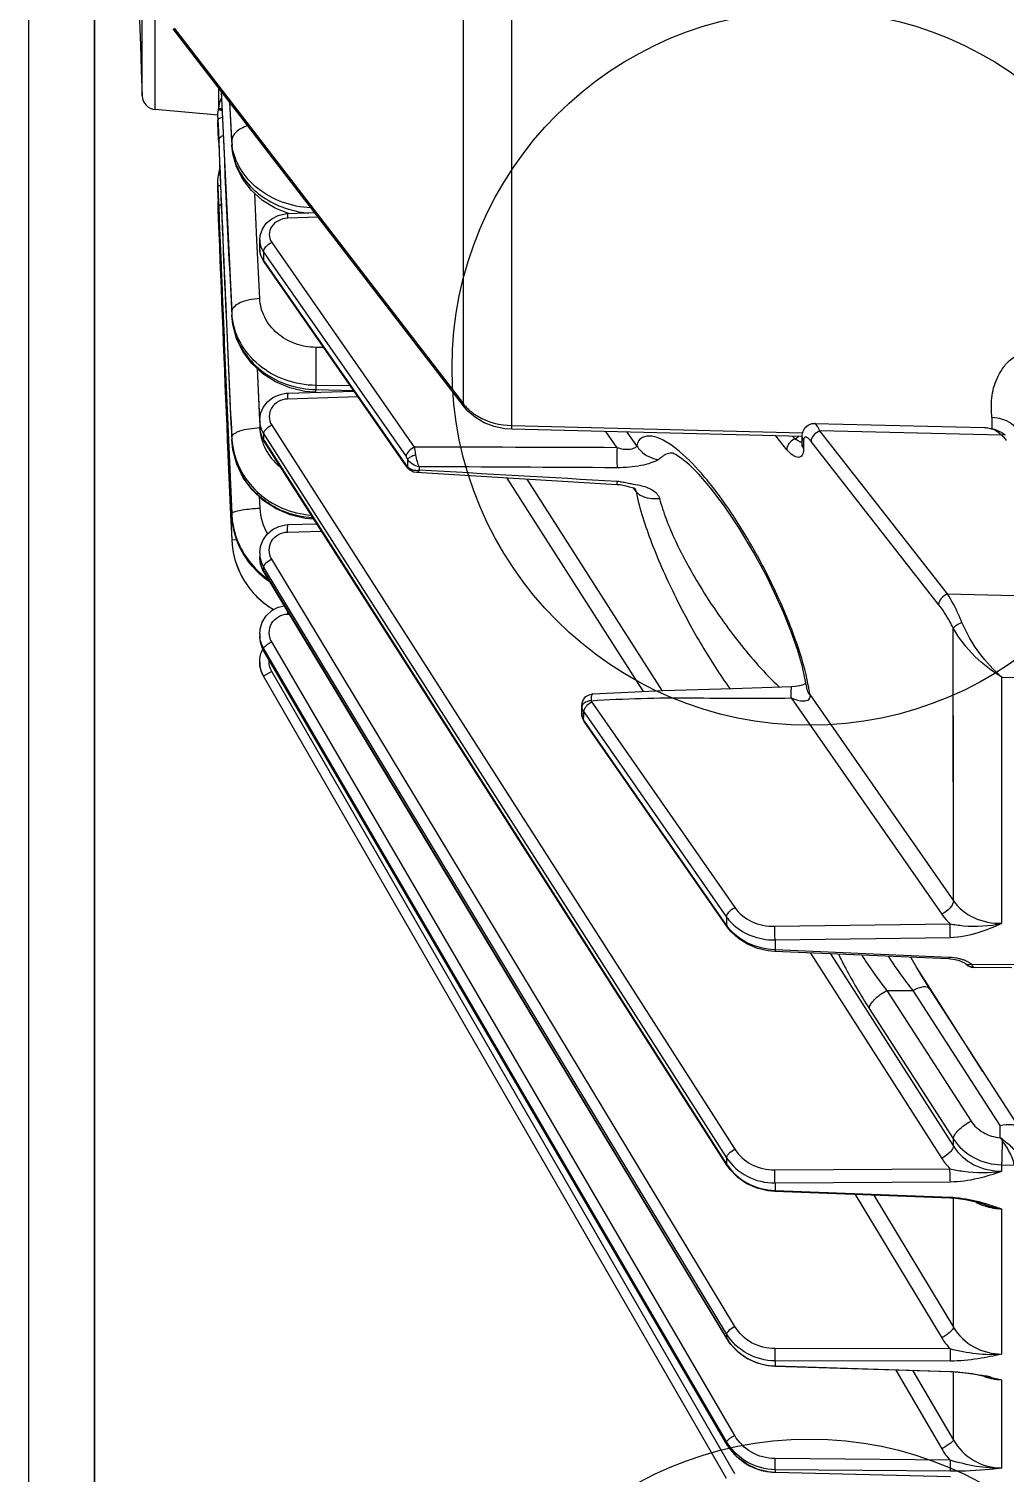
# Model space of a CAD drawing. Header units: millimetres. Extents: x -95754 to 177808, y 34455 to 150605.
# Drawn here: x 172873.7 to 172907.8, y 139490.9 to 139541.4 of the extents above; entities that cross this region are included whole.
import ezdxf

# ---------------------------------------------------------------- set-up
doc = ezdxf.new("R2010")
doc.units = ezdxf.units.MM
doc.header["$LTSCALE"] = 300
doc.layers.add('A-ETC-기계', color=253, linetype='Continuous')

# ---------------------------------------------------------------- blocks, each defined once
blk = doc.blocks.new('A$Cefb55bcc')
at = {"color": 8, "linetype": 'ByBlock', "ltscale": 3}
for p, q in [((617.618, -125.345), (617.618, -975.35)), ((619.918, -125.345), (619.918, -975.35)), ((617.618, -175.702), (617.618, -924.993)), ((585.885, -436.737), (585.885, -439.826)), ((587.688, -436.625), (593.818, -436.683)), ((593.818, -436.591), (587.689, -436.44)), ((587.692, -436.436), (593.82, -436.588)), ((593.82, -436.588), (593.818, -436.591)), ((593.818, -436.683), (593.818, -436.591)), ((595.23, -436.538), (611.424, -464.588)), ((595.514, -436.373), (611.709, -464.423)), ((595.514, -436.373), (611.709, -464.424)), ((587.7, -437.012), (593.83, -437.069)), ((587.582, -437.714), (587.581, -440.044)), ((588.998, -440.14), (587.582, -437.714)), ((589.594, -440.159), (587.989, -437.409)), ((595.513, -437.584), (611.708, -465.326)), ((595.513, -437.584), (595.514, -437.587)), ((595.514, -437.663), (595.514, -437.587)), ((611.709, -465.329), (595.514, -437.587)), ((595.514, -437.663), (611.674, -465.346)), ((595.23, -437.878), (611.424, -465.62)), ((586.246, -439.91), (585.885, -439.826)), ((586.285, -439.897), (586.284, -439.897)), ((587.692, -440.099), (587.688, -440.113)), ((593.818, -440.308), (587.688, -440.113)), ((587.692, -440.099), (593.823, -440.293)), ((585.885, -440.724), (585.886, -445.796)), ((587.688, -440.48), (593.818, -440.488)), ((593.823, -440.293), (593.818, -440.308)), ((593.818, -440.488), (593.818, -440.308)), ((587.7, -440.906), (593.83, -440.914)), ((595.511, -441.264), (611.706, -468.089)), ((595.511, -441.264), (595.514, -441.278)), ((595.514, -441.429), (595.514, -441.278)), ((611.702, -468.091), (595.514, -441.278)), ((587.582, -441.659), (587.583, -446.137)), ((590.371, -446.277), (587.582, -441.659)), ((591.015, -446.302), (587.988, -441.289)), ((595.23, -441.688), (611.424, -468.513)), ((595.514, -441.429), (611.635, -468.132)), ((586.476, -445.991), (586.462, -445.987)), ((586.475, -445.944), (586.475, -445.944)), ((593.818, -446.442), (587.689, -446.209)), ((587.696, -446.176), (593.825, -446.408)), ((593.818, -446.707), (587.689, -446.749)), ((593.818, -446.707), (593.818, -446.442)), ((585.886, -447.34), (585.463, -447.33)), ((585.886, -447.12), (585.886, -447.34)), ((593.83, -447.163), (587.701, -447.204)), ((595.506, -447.334), (595.514, -447.365)), ((595.506, -447.334), (611.701, -472.652)), ((592.582, -454.745), (587.989, -447.565)), ((595.514, -447.588), (595.514, -447.365)), ((611.693, -472.657), (595.514, -447.365)), ((611.592, -472.722), (595.514, -447.588)), ((585.947, -448.289), (585.947, -448.714)), ((588.594, -449.573), (587.582, -447.991)), ((587.582, -447.991), (587.582, -448.24)), ((590.525, -452.802), (587.582, -448.24)), ((611.424, -473.204), (595.23, -447.886)), ((588.417, -453.498), (585.281, -448.635)), ((585.947, -448.714), (588.993, -453.437)), ((589.907, -453.433), (586.964, -448.871)), ((591.884, -454.715), (588.594, -449.573)), ((586.553, -450.608), (588.4, -453.509)), ((588.4, -453.509), (588.874, -454.254)), ((589.907, -453.433), (588.993, -453.437)), ((586.949, -454.35), (585.463, -454.342)), ((585.537, -454.226), (586.869, -454.233)), ((586.893, -454.252), (586.869, -454.233)), ((587.074, -454.294), (587.144, -454.352)), ((587.144, -454.352), (587.145, -454.354)), ((587.167, -454.373), (587.167, -454.373)), ((587.167, -454.373), (587.186, -454.387)), ((587.186, -454.387), (587.259, -454.428)), ((587.744, -454.594), (593.818, -454.858)), ((587.753, -454.536), (593.827, -454.799)), ((593.818, -455.202), (593.818, -454.858)), ((593.818, -455.202), (587.688, -455.293)), ((585.885, -455.783), (585.89, -464.393)), ((593.83, -455.678), (587.7, -455.769)), ((595.514, -455.714), (595.498, -455.659)), ((595.498, -455.659), (600.499, -462.839)), ((595.514, -456.003), (595.514, -455.714)), ((595.514, -455.714), (600.484, -462.85)), ((593.255, -463.663), (587.988, -456.1)), ((600.23, -463.515), (595.23, -456.335)), ((600.348, -462.944), (595.514, -456.003)), ((587.581, -456.572), (587.587, -464.881)), ((592.604, -463.783), (587.581, -456.572)), ((600.515, -463.184), (600.348, -462.944)), ((600.484, -462.85), (600.515, -462.894)), ((600.499, -462.839), (600.515, -462.894)), ((600.499, -462.839), (600.558, -462.955)), ((600.558, -462.955), (600.578, -463.046)), ((600.578, -463.046), (600.579, -463.064)), ((600.578, -463.368), (600.579, -463.348)), ((600.581, -463.125), (600.579, -463.169)), ((600.579, -463.348), (600.581, -463.369)), ((600.581, -463.125), (600.581, -463.125)), ((600.581, -463.369), (600.581, -463.371)), ((602.5, -471.308), (597.774, -463.921)), ((603.206, -471.351), (598.432, -463.888)), ((585.89, -464.393), (585.463, -464.382)), ((592.714, -464.024), (592.714, -464.026)), ((592.821, -464.138), (592.739, -464.174)), ((611.424, -464.588), (611.709, -464.424)), ((611.709, -464.423), (611.709, -464.424)), ((587.587, -464.881), (587.587, -466.108)), ((611.674, -465.346), (611.709, -465.406)), ((611.708, -465.326), (611.709, -465.329)), ((611.709, -465.406), (611.709, -465.329)), ((611.843, -465.901), (611.843, -465.823)), ((588.099, -466.931), (592.562, -472.633)), ((610.867, -466.593), (610.803, -466.594)), ((587.79, -467.299), (585.456, -467.242)), ((587.79, -467.299), (592.253, -473.001)), ((611.492, -467.735), (611.712, -467.882)), ((611.635, -468.132), (611.709, -468.254)), ((611.709, -468.102), (611.702, -468.091)), ((611.706, -468.089), (611.709, -468.102)), ((611.709, -468.254), (611.709, -468.102)), ((611.843, -468.733), (611.843, -468.579)), ((610.867, -469.463), (609.679, -469.491)), ((612.822, -469.195), (612.65, -469.203)), ((612.976, -472.689), (612.822, -469.195)), ((612.861, -470.062), (612.822, -469.195)), ((610.858, -469.72), (609.841, -469.745)), ((611.859, -470.7), (611.841, -470.296)), ((612.822, -470.065), (612.822, -470.064)), ((612.822, -470.104), (612.822, -470.065)), ((612.822, -470.065), (612.939, -472.691)), ((612.822, -470.065), (612.939, -472.691)), ((612.937, -472.691), (612.822, -470.104)), ((612.938, -472.691), (612.822, -470.104)), ((612.976, -472.689), (612.861, -470.062)), ((598.765, -470.99), (598.682, -470.871)), ((606.356, -471.538), (606.357, -471.538)), ((606.597, -471.631), (606.597, -471.631)), ((606.691, -471.769), (606.677, -471.755)), ((606.707, -471.754), (606.723, -471.809)), ((606.707, -471.754), (611.693, -478.914)), ((606.723, -471.809), (611.678, -478.924)), ((592.822, -472.664), (592.821, -472.38)), ((592.868, -472.51), (592.868, -472.793)), ((593.412, -472.34), (593.789, -472.83)), ((598.656, -472.473), (598.993, -472.958)), ((599.347, -472.411), (599.741, -472.977)), ((611.424, -479.59), (606.438, -472.43)), ((611.542, -479.019), (606.723, -472.098)), ((585.9, -472.845), (592.253, -473.001)), ((586.242, -473.461), (586.242, -473.077)), ((592.865, -472.936), (592.847, -472.935)), ((603.024, -473.187), (592.865, -472.936)), ((592.868, -472.807), (603.028, -473.058)), ((593.126, -472.72), (593.199, -472.815)), ((603.028, -473.058), (603.024, -473.187)), ((611.709, -472.906), (611.592, -472.722)), ((611.709, -472.682), (611.693, -472.657)), ((611.701, -472.652), (611.709, -472.682)), ((611.709, -472.906), (611.709, -472.682)), ((612.822, -472.7), (612.822, -472.696)), ((612.822, -472.778), (612.822, -472.7)), ((592.442, -473.259), (586.492, -473.113)), ((603.024, -473.187), (603.024, -574.85)), ((611.843, -473.359), (611.843, -473.131)), ((611.936, -475.181), (611.843, -473.166)), ((611.937, -475.181), (611.852, -473.358)), ((604.684, -473.824), (614.868, -487.053)), ((604.721, -473.944), (604.721, -574.593)), ((614.833, -487.079), (604.721, -473.944)), ((608.4, -474.185), (610.867, -474.109)), ((610.86, -474.318), (608.542, -474.389)), ((609.878, -474.441), (608.557, -474.411)), ((608.673, -474.577), (609.878, -474.587)), ((609.878, -474.587), (609.878, -474.441)), ((609.606, -475.916), (609.878, -475.918)), ((612.822, -477.032), (612.822, -477.041)), ((612.822, -477.156), (612.822, -477.041)), ((611.841, -477.627), (611.94, -479.671)), ((611.709, -479.258), (611.542, -479.019)), ((611.678, -478.924), (611.709, -478.969)), ((611.709, -478.969), (611.693, -478.914)), ((611.709, -479.258), (611.709, -478.969)), ((611.843, -479.38), (611.843, -479.675)), ((611.941, -479.671), (612.019, -481.297)), ((609.8, -480.47), (610.867, -480.431)), ((609.8, -480.47), (610.856, -480.431)), ((610.862, -480.594), (609.922, -480.628)), ((610.856, -480.431), (610.867, -480.431)), ((613.291, -480.395), (613.261, -480.396)), ((613.305, -480.75), (613.291, -480.395)), ((613.286, -481.046), (613.278, -480.848)), ((613.292, -481.212), (613.286, -481.046)), ((613.287, -481.046), (613.291, -481.145)), ((613.291, -481.145), (613.306, -481.529)), ((613.306, -480.788), (613.305, -480.75)), ((613.306, -480.786), (613.306, -480.788)), ((613.308, -480.866), (613.306, -480.786)), ((613.306, -481.576), (613.217, -481.581)), ((613.306, -481.576), (613.292, -481.212)), ((613.306, -481.529), (613.306, -481.576)), ((613.308, -481.603), (613.308, -481.653)), ((612.821, -482.976), (612.822, -482.993)), ((612.902, -484.499), (612.821, -482.976)), ((612.903, -484.499), (612.821, -482.976)), ((612.822, -483.142), (612.822, -482.993)), ((612.822, -483.142), (612.893, -484.487)), ((612.822, -483.142), (612.894, -484.487)), ((613.3, -483.697), (613.278, -483.165)), ((613.281, -483.165), (613.281, -483.162)), ((613.281, -483.162), (613.306, -483.772)), ((613.281, -483.165), (613.306, -483.777)), ((613.209, -483.946), (613.156, -483.962)), ((613.305, -483.849), (613.3, -483.697)), ((613.301, -484.037), (615.498, -484.23)), ((613.306, -483.877), (613.305, -483.849)), ((613.306, -483.769), (613.308, -483.849)), ((613.306, -483.777), (613.306, -483.772)), ((613.306, -483.777), (613.306, -483.877)), ((613.308, -483.952), (613.306, -483.877)), ((613.308, -483.952), (613.308, -483.849)), ((613.162, -484.217), (613.285, -484.228)), ((613.285, -484.251), (613.163, -484.24)), ((613.285, -484.996), (613.285, -484.251)), ((615.498, -484.23), (615.498, -493.31)), ((615.954, -484.709), (615.954, -499.109))]:
    blk.add_line(p, q, dxfattribs=at)
at = {"color": 8, "linetype": 'ByBlock', "ltscale": 3, "elevation": 0}
blk.add_lwpolyline([(567.618, -945.35), (617.618, -945.35), (617.618, -155.345), (567.618, -155.345)], close=True, dxfattribs=at)
at = {"color": 8, "linetype": 'ByBlock', "ltscale": 3}
for points in [[(593.82, -436.588), (594.062, -436.608), (594.446, -436.703), (594.805, -436.871), (595.123, -437.105), (595.389, -437.396), (595.513, -437.584)], [(587.582, -437.714), (587.581, -439.048), (587.581, -440.093)], [(586.284, -439.897), (586.452, -439.934), (586.816, -440.005), (587.171, -440.058), (587.517, -440.09), (587.692, -440.099)], [(593.823, -440.293), (594.064, -440.315), (594.448, -440.409), (594.805, -440.574), (595.122, -440.801), (595.387, -441.083), (595.511, -441.264)], [(587.582, -441.659), (587.583, -443.995), (587.583, -446.168)], [(586.475, -445.944), (586.801, -446.037), (587.161, -446.116), (587.512, -446.164), (587.696, -446.176)], [(593.825, -446.408), (594.067, -446.431), (594.449, -446.523), (594.804, -446.68), (595.119, -446.897), (595.383, -447.164), (595.506, -447.334)], [(589.067, -454.593), (588.74, -454.018), (588.417, -453.498)], [(586.869, -454.233), (586.955, -454.243), (587.074, -454.294)], [(587.142, -454.351), (587.142, -454.35), (587.144, -454.353), (587.156, -454.363), (587.167, -454.373)], [(587.259, -454.428), (587.369, -454.471), (587.515, -454.508), (587.694, -454.532), (587.753, -454.536)], [(593.827, -454.799), (594.055, -454.82), (594.434, -454.905), (594.788, -455.05), (595.103, -455.249), (595.368, -455.494), (595.498, -455.659)], [(587.581, -456.572), (587.584, -461.191), (587.587, -464.915)], [(600.581, -463.369), (600.571, -463.486), (600.521, -463.609), (600.436, -463.708), (600.321, -463.774), (600.193, -463.802)], [(600.578, -463.046), (600.582, -463.089), (600.581, -463.125)], [(600.579, -463.169), (600.579, -463.303), (600.581, -463.371)], [(600.193, -463.802), (597.749, -463.922), (595.311, -463.995), (593.245, -464.064)], [(592.714, -464.026), (592.762, -464.312), (592.875, -464.796), (593.039, -465.353), (593.253, -465.969), (593.516, -466.628), (593.752, -467.164)], [(593.245, -464.064), (593.113, -464.074), (592.955, -464.101), (592.821, -464.138)], [(611.708, -465.326), (611.741, -465.388), (611.819, -465.607), (611.843, -465.827)], [(611.843, -465.894), (611.83, -466.062), (611.754, -466.312), (611.615, -466.535), (611.424, -466.714), (611.195, -466.836), (610.98, -466.887)], [(593.752, -467.164), (594.101, -467.889), (594.569, -468.764), (595.071, -469.603), (595.584, -470.367), (596.072, -471.006), (596.489, -471.484), (596.816, -471.807), (597.075, -472.024), (597.273, -472.158), (597.39, -472.217), (597.4, -472.22)], [(611.712, -467.882), (612.1, -468.256), (612.413, -468.692), (612.643, -469.177), (612.782, -469.694), (612.822, -470.064)], [(611.706, -468.089), (611.732, -468.135), (611.811, -468.334), (611.843, -468.546), (611.843, -468.58)], [(611.843, -468.731), (611.816, -468.961), (611.728, -469.19), (611.585, -469.391), (611.397, -469.552), (611.177, -469.661), (610.938, -469.715), (610.858, -469.72)], [(609.949, -469.914), (610.248, -469.938), (610.775, -470.06), (611.27, -470.272), (611.719, -470.567), (612.105, -470.934), (612.417, -471.361), (612.645, -471.835), (612.782, -472.339), (612.822, -472.696)], [(598.701, -470.961), (598.704, -470.963), (598.738, -470.98), (598.809, -471.006), (598.908, -471.035), (599.026, -471.064), (599.138, -471.09), (599.239, -471.107), (599.352, -471.117)], [(599.352, -471.117), (601.44, -471.245), (603.906, -471.393), (606.357, -471.538)], [(606.356, -471.538), (606.46, -471.556), (606.586, -471.622), (606.597, -471.631)], [(606.597, -471.631), (606.653, -471.685), (606.707, -471.754)], [(592.866, -472.461), (592.873, -472.448), (592.872, -472.455), (592.868, -472.51)], [(586.491, -473.113), (586.439, -473.111), (586.148, -473.061), (585.888, -472.944), (585.774, -472.861)], [(592.868, -472.793), (592.867, -472.843), (592.835, -472.988), (592.764, -473.112), (592.659, -473.202), (592.529, -473.252), (592.442, -473.259)], [(603.028, -473.058), (603.268, -473.075), (603.643, -473.151), (603.991, -473.281), (604.302, -473.461), (604.565, -473.687), (604.684, -473.824)], [(611.701, -472.652), (611.726, -472.694), (611.807, -472.882), (611.842, -473.084), (611.843, -473.132)], [(611.843, -473.358), (611.81, -473.602), (611.717, -473.82), (611.572, -474.01), (611.383, -474.161), (611.164, -474.264), (610.927, -474.314), (610.86, -474.318)], [(609.912, -474.347), (610.266, -474.377), (610.794, -474.499)], [(610.794, -474.499), (611.291, -474.708), (611.739, -474.998), (612.123, -475.356), (612.431, -475.772), (612.654, -476.229), (612.786, -476.712), (612.822, -477.032)], [(611.693, -478.914), (611.724, -478.961), (611.812, -479.161), (611.843, -479.38)], [(611.843, -479.676), (611.829, -479.829), (611.751, -480.054), (611.613, -480.255), (611.424, -480.416), (611.197, -480.529), (610.948, -480.587), (610.862, -480.594)], [(610.841, -480.595), (611.301, -480.78), (611.75, -481.057), (612.133, -481.399), (612.439, -481.794), (612.658, -482.228), (612.787, -482.684), (612.821, -482.976)], [(613.308, -481.653), (613.303, -481.797), (613.24, -482.166)], [(613.308, -483.952), (613.303, -484.091), (613.237, -484.485), (613.18, -484.633)]]:
    blk.add_lwpolyline(points, dxfattribs=at)
for centre in [(592.618, -425.253, 0), (592.618, -475.206, 0)]:
    blk.add_circle(centre, 12.5, dxfattribs=at)
for centre, radius, start, end in [((593.769, -438.63), 2.039, 77.5812, 88.631), ((593.772, -438.617), 2.026, 74.34, 77.5775), ((593.77, -438.624), 2.033, 65.9045, 74.3333), ((585.863, -438.65), 2.462, 30.2908, 41.7228), ((593.773, -438.615), 2.024, 62.3337, 65.8988), ((593.771, -438.618), 2.027, 55.0313, 62.3307), ((593.78, -438.607), 2.013, 50.8497, 55.0272), ((593.782, -438.603), 2.009, 44.3421, 50.8469), ((593.791, -438.594), 1.996, 39.5791, 44.3371), ((593.794, -438.592), 1.992, 30.2934, 39.5811), ((585.319, -444.134), 4.345, 77.1582, 82.5128), ((585.811, -441.952), 2.127, 78.4948, 87.9986), ((585.812, -441.944), 2.12, 76.9785, 78.4908), ((589.054, -427.484), 12.74, 257.2678, 258.3163), ((585.812, -441.946), 2.122, 71.2644, 76.9783), ((585.961, -442.515), 2.369, 31.1564, 42.7654), ((593.836, -442.296), 1.963, 41.8487, 43.2864), ((593.852, -442.283), 1.943, 31.5404, 41.8655), ((593.89, -442.258), 1.897, 31.1185, 31.5023), ((585.789, -448.065), 2.271, 72.0873, 87.5331), ((585.801, -448.022), 2.226, 69.6512, 72.0389), ((585.811, -447.995), 2.197, 63.5455, 69.6577), ((586.106, -448.773), 2.236, 32.6715, 44.5258), ((594.009, -448.327), 1.787, 32.6021, 33.5196), ((585.312, -447.573), 0.815, 309.3445, 312.5472), ((589.433, -443.3), 6.086, 233.6862, 235.0554), ((563.909, -464.319), 27.252, 36.0317, 36.3302), ((587.062, -454.499), 0.164, 50.1837, 52.8877), ((587.535, -453.572), 0.975, 242.5376, 243.6601), ((594.161, -456.949), 1.651, 34.9343, 44.2972), ((594.162, -456.656), 1.648, 34.8514, 36.5973), ((603.568, -463.034), 3.057, 179.0952, 180.9055), ((603.151, -463.028), 2.639, 177.1008, 179.0984), ((603.897, -463.03), 3.385, 180.8877, 181.6373), ((604.135, -463.023), 3.624, 181.6391, 182.5391), ((600.248, -463.386), 0.334, 6.5877, 12.7602), ((600.219, -463.106), 0.362, 357.0495, 6.6377), ((597.773, -463.111), 5.213, 187.4017, 189.2048), ((598.515, -462.993), 5.964, 189.1923, 190.8095), ((610.844, -464.923), 1, 0, 30), ((610.856, -465.827), 0.988, 21.9391, 30.2597), ((610.862, -465.825), 0.981, 14.9025, 21.9428), ((610.866, -465.823), 0.977, 9.7716, 14.8906), ((610.867, -465.823), 0.976, 0.0103, 9.7611), ((610.862, -465.901), 0.981, 0.4072, 4.5095), ((604.829, -466.659), 6.039, 359.5868, 0.6273), ((609.826, -469.328), 2.999, 2.5783, 59.334), ((609.832, -470.236), 3.006, 50.5081, 56.5909), ((609.847, -470.27), 2.99, 50.6345, 55.6748), ((609.837, -470.229), 2.997, 47.5349, 50.5045), ((609.851, -470.265), 2.983, 49.5416, 50.632), ((609.853, -470.263), 2.98, 47.6496, 49.5418), ((610.901, -468.59), 0.944, 20.6837, 31.1131), ((610.907, -468.738), 0.937, 15.7367, 31.1081), ((610.919, -468.583), 0.925, 17.1824, 20.6644), ((610.925, -468.581), 0.918, 11.3008, 17.179), ((610.916, -468.734), 0.927, 0.1705, 15.6478), ((610.933, -468.579), 0.91, 2.8782, 11.2965), ((610.936, -468.579), 0.907, 0.0019, 2.8663), ((609.89, -470.238), 2.935, 14.0113, 15.6925), ((609.889, -470.238), 2.936, 7.2377, 14.0087), ((609.815, -473.086), 3.136, 85.9984, 87.0575), ((609.893, -470.237), 2.932, 4.9181, 7.2343), ((609.892, -470.237), 2.933, 2.6075, 4.9181), ((600.16, -470.297), 1.586, 201.2555, 202.338), ((599.478, -468.824), 2.409, 264.094, 266.6774), ((777.524, 2593.153), 3069.558, 266.672161, 266.801634), ((610.005, -472.852), 2.824, 23.0672, 28.4089), ((614.661, 1782.442), 2254.201, 269.610548, 269.786572), ((606.343, -472.214), 0.595, 88.3978, 97.6984), ((604.008, -471.683), 2.257, 358.4824, 1.5129), ((603.655, -471.894), 3.025, 0.0463, 2.6264), ((604.193, -471.894), 2.487, 357.1034, 0.0549), ((610.026, -472.843), 2.801, 19.5981, 23.0626), ((610.046, -472.835), 2.78, 10.8535, 19.5979), ((592.673, -472.51), 0.195, 0.0684, 13.9941), ((608.842, 1757.406), 2229.837, 269.75604, 269.93825), ((609.997, -473.204), 1.847, 18.2542, 21.3496), ((610.065, -472.831), 2.76, 9.605, 10.839), ((610.072, -472.83), 2.753, 2.9002, 9.6044), ((586.818, -471.752), 1.427, 219.8509, 226.818), ((586.898, -471.669), 1.542, 226.7648, 229.6885), ((592.547, -473.442), 0.919, 63.1488, 64.8946), ((592.521, -473.494), 0.976, 62.6083, 63.1611), ((610.004, -473.201), 1.839, 12.0484, 18.2535), ((610.012, -473.199), 1.831, 5.8172, 12.0423), ((611.033, -473.132), 0.81, 4.3023, 11.6181), ((611.04, -473.131), 0.803, 0.0035, 4.2888), ((610.083, -472.907), 2.742, 2.6973, 5.8133), ((610.08, -472.829), 2.744, 2.695, 2.895), ((-1036.849, -550.358), 1651.498, 2.54504, 2.695327), ((-1036.766, -550.358), 1651.415, 2.545171, 2.695327), ((-1034.456, -550.364), 1649.104, 2.548949, 2.69662), ((-1149.499, -550.353), 1764.147, 2.257992, 2.523128), ((-1150.648, -550.348), 1765.296, 2.249904, 2.52131), ((-1189.372, -550.348), 1804.02, 2.222265, 2.467191), ((611.011, -473.359), 0.832, 0.0717, 15.5923), ((603.426, -474.957), 1.644, 41.9037, 48.0601), ((603.519, -474.873), 1.519, 37.6943, 41.8784), ((610.338, -477.169), 2.488, 12.6584, 15.0479), ((610.356, -477.165), 2.469, 2.8793, 12.6631), ((610.386, -477.277), 2.439, 2.86, 5.7288), ((-857.679, -550.37), 1472.328, 2.549614, 2.85511), ((-857.579, -550.374), 1472.228, 2.549954, 2.855104), ((-1034.479, -550.365), 1649.127, 2.335393, 2.548949), ((-1036.711, -550.352), 1651.36, 2.331876, 2.545041), ((-1036.626, -550.352), 1651.275, 2.331876, 2.545171), ((-854.343, -550.381), 1468.991, 2.556146, 2.857244), ((609.81, -484.149), 3.55, 73.3638, 84.9743), ((-1189.382, -550.348), 1804.03, 2.20983, 2.222251), ((609.84, -484.037), 3.434, 72.477, 73.304), ((613.23, -480.932), 0.169, 72.1967, 73.4971), ((611.306, -480.866), 2.002, 352.5084, 359.9994), ((611.375, -481.605), 1.933, 0.8525, 2.2475), ((611.311, -481.653), 1.997, 1.3861, 2.2103), ((611.308, -481.653), 2, 0.0009, 1.386), ((611.377, -481.605), 1.931, 0.0455, 0.8525), ((610.761, -483.254), 2.064, 3.1174, 7.6504), ((610.765, -483.105), 2.06, 3.1075, 3.5726), ((613.684, -482.966), 1.323, 246.6222, 252.4336), ((613.77, -481.474), 2.796, 257.3939, 260.0082), ((613.115, -483.09), 1.174, 272.3407, 277.8815), ((615.455, -484.728), 0.5, 2.0822, 85), ((-1189.382, -550.348), 1806.529, 0.286098, 2.082235)]:
    blk.add_arc(centre, radius, start, end, dxfattribs=at)
for points, knots in [([(585.885, -436.737), (586.021, -436.722), (586.619, -436.657), (587.222, -436.621), (587.688, -436.625)], [0, 0, 0, 0, 0.226197, 1, 1, 1, 1]), ([(585.885, -436.737), (586.186, -436.723), (586.804, -436.774), (587.399, -436.929), (587.7, -437.012)], [0, 0, 0, 0, 0.490334, 1, 1, 1, 1]), ([(587.582, -437.714), (587.412, -437.423), (586.91, -436.921), (586.224, -436.739), (585.885, -436.737)], [0, 0, 0, 0, 0.499109, 1, 1, 1, 1]), ([(587.7, -437.012), (587.701, -436.968), (587.701, -436.883), (587.7, -436.769), (587.695, -436.685), (587.693, -436.64), (587.688, -436.625)], [0, 0, 0, 0, 0.343308, 0.652208, 0.882028, 1, 1, 1, 1]), ([(593.818, -436.683), (594.156, -436.686), (594.842, -436.87), (595.344, -437.372), (595.514, -437.663)], [0, 0, 0, 0, 0.500977, 1, 1, 1, 1]), ([(593.83, -437.069), (593.831, -437.025), (593.831, -436.941), (593.83, -436.827), (593.825, -436.742), (593.823, -436.697), (593.818, -436.683)], [0, 0, 0, 0, 0.343775, 0.652945, 0.88264, 1, 1, 1, 1]), ([(593.83, -437.069), (594.109, -437.072), (594.675, -437.223), (595.089, -437.637), (595.23, -437.878)], [0, 0, 0, 0, 0.500912, 1, 1, 1, 1]), ([(587.582, -437.714), (587.582, -437.707), (587.593, -437.691), (587.63, -437.65), (587.712, -437.585), (587.838, -437.499), (587.936, -437.439), (587.989, -437.409)], [0, 0, 0, 0, 0.039333, 0.107888, 0.329965, 0.641285, 1, 1, 1, 1]), ([(595.23, -437.878), (595.267, -437.856), (595.335, -437.814), (595.426, -437.753), (595.48, -437.706), (595.514, -437.676), (595.514, -437.663)], [0, 0, 0, 0, 0.360092, 0.672352, 0.894338, 1, 1, 1, 1]), ([(587.688, -440.113), (587.579, -440.11), (587.172, -440.085), (586.768, -440.02), (586.474, -439.96)], [0, 0, 0, 0, 0.265969, 1, 1, 1, 1]), ([(585.885, -440.724), (586.162, -440.661), (586.757, -440.534), (587.365, -440.48), (587.688, -440.48)], [0, 0, 0, 0, 0.467507, 1, 1, 1, 1]), ([(585.885, -440.724), (586.184, -440.692), (586.8, -440.704), (587.4, -440.829), (587.7, -440.906)], [0, 0, 0, 0, 0.491949, 1, 1, 1, 1]), ([(587.582, -441.658), (587.411, -441.375), (586.902, -440.889), (586.222, -440.723), (585.885, -440.724)], [0, 0, 0, 0, 0.495594, 1, 1, 1, 1]), ([(587.7, -440.906), (587.702, -440.819), (587.699, -440.678), (587.698, -440.535), (587.688, -440.48)], [0, 0, 0, 0, 0.609998, 1, 1, 1, 1]), ([(595.265, -440.95), (595.082, -440.755), (594.628, -440.437), (594.088, -440.316), (593.818, -440.308)], [0, 0, 0, 0, 0.497038, 1, 1, 1, 1]), ([(593.818, -440.488), (594.155, -440.489), (594.835, -440.66), (595.343, -441.146), (595.514, -441.429)], [0, 0, 0, 0, 0.504533, 1, 1, 1, 1]), ([(593.83, -440.914), (593.831, -440.827), (593.829, -440.686), (593.827, -440.542), (593.818, -440.488)], [0, 0, 0, 0, 0.610578, 1, 1, 1, 1]), ([(593.83, -440.914), (594.108, -440.915), (594.669, -441.054), (595.088, -441.455), (595.23, -441.688)], [0, 0, 0, 0, 0.504468, 1, 1, 1, 1]), ([(587.582, -441.658), (587.582, -441.633), (587.622, -441.57), (587.707, -441.483), (587.835, -441.383), (587.935, -441.32), (587.988, -441.289)], [0, 0, 0, 0, 0.138361, 0.367935, 0.667583, 1, 1, 1, 1]), ([(595.23, -441.688), (595.301, -441.647), (595.397, -441.583), (595.487, -441.491), (595.514, -441.447), (595.514, -441.429)], [0, 0, 0, 0, 0.632802, 0.862326, 1, 1, 1, 1]), ([(586.475, -445.944), (586.426, -445.929), (586.232, -445.871), (586.035, -445.824), (585.886, -445.796)], [0, 0, 0, 0, 0.252497, 1, 1, 1, 1]), ([(586.462, -445.987), (586.412, -445.972), (586.22, -445.912), (586.029, -445.846), (585.886, -445.796)], [0, 0, 0, 0, 0.254734, 1, 1, 1, 1]), ([(587.689, -446.209), (587.581, -446.205), (587.17, -446.171), (586.766, -446.078), (586.476, -445.991)], [0, 0, 0, 0, 0.264023, 1, 1, 1, 1]), ([(587.696, -446.176), (587.693, -446.176), (587.693, -446.193), (587.69, -446.201), (587.689, -446.209)], [0, 0, 0, 0, 0.265251, 1, 1, 1, 1]), ([(587.689, -446.749), (587.364, -446.751), (586.748, -446.838), (586.161, -447.027), (585.886, -447.12)], [0, 0, 0, 0, 0.528097, 1, 1, 1, 1]), ([(587.689, -446.749), (587.696, -446.813), (587.701, -446.965), (587.702, -447.117), (587.701, -447.204)], [0, 0, 0, 0, 0.426059, 1, 1, 1, 1]), ([(593.825, -446.408), (593.822, -446.408), (593.822, -446.426), (593.819, -446.433), (593.818, -446.442)], [0, 0, 0, 0, 0.265171, 1, 1, 1, 1]), ([(595.499, -447.341), (595.322, -447.074), (594.808, -446.622), (594.151, -446.453), (593.818, -446.442)], [0, 0, 0, 0, 0.489811, 1, 1, 1, 1]), ([(595.514, -447.588), (595.341, -447.316), (594.823, -446.857), (594.154, -446.706), (593.818, -446.707)], [0, 0, 0, 0, 0.489407, 1, 1, 1, 1]), ([(593.818, -446.707), (593.825, -446.771), (593.83, -446.923), (593.832, -447.076), (593.83, -447.163)], [0, 0, 0, 0, 0.425596, 1, 1, 1, 1]), ([(585.463, -447.339), (585.463, -447.395), (585.5, -447.528), (585.589, -447.732), (585.715, -447.955), (585.812, -448.102), (585.864, -448.174)], [0, 0, 0, 0, 0.181469, 0.43354, 0.715724, 1, 1, 1, 1]), ([(585.886, -447.34), (585.884, -447.389), (585.875, -447.667), (585.868, -447.945), (585.864, -448.174)], [0, 0, 0, 0, 0.175434, 1, 1, 1, 1]), ([(587.701, -447.204), (587.548, -447.168), (586.951, -447.056), (586.331, -447.047), (585.886, -447.12)], [0, 0, 0, 0, 0.25806, 1, 1, 1, 1]), ([(587.582, -447.991), (587.409, -447.72), (586.891, -447.261), (586.221, -447.115), (585.886, -447.12)], [0, 0, 0, 0, 0.489728, 1, 1, 1, 1]), ([(587.582, -448.24), (587.407, -447.969), (586.889, -447.511), (586.223, -447.347), (585.886, -447.34)], [0, 0, 0, 0, 0.488572, 1, 1, 1, 1]), ([(595.23, -447.886), (595.087, -447.663), (594.659, -447.284), (594.107, -447.161), (593.83, -447.163)], [0, 0, 0, 0, 0.489463, 1, 1, 1, 1]), ([(585.829, -448.204), (585.73, -448.131), (585.55, -447.979), (585.392, -447.802), (585.333, -447.707)], [0, 0, 0, 0, 0.524702, 1, 1, 1, 1]), ([(587.582, -447.991), (587.583, -447.957), (587.616, -447.879), (587.744, -447.724), (587.884, -447.623), (587.989, -447.565)], [0, 0, 0, 0, 0.165985, 0.402823, 1, 1, 1, 1]), ([(595.514, -447.588), (595.514, -447.611), (595.491, -447.666), (595.401, -447.775), (595.304, -447.845), (595.23, -447.886)], [0, 0, 0, 0, 0.165349, 0.401998, 1, 1, 1, 1]), ([(586.964, -448.871), (586.858, -448.706), (586.55, -448.423), (586.152, -448.306), (585.947, -448.289)], [0, 0, 0, 0, 0.488828, 1, 1, 1, 1]), ([(587.582, -448.24), (587.582, -448.291), (587.53, -448.41), (587.336, -448.641), (587.124, -448.79), (586.964, -448.871)], [0, 0, 0, 0, 0.168184, 0.408048, 1, 1, 1, 1]), ([(585.947, -448.714), (585.811, -448.746), (585.613, -448.769), (585.384, -448.723), (585.302, -448.668), (585.281, -448.635)], [0, 0, 0, 0, 0.602721, 0.830953, 1, 1, 1, 1]), ([(590.525, -452.802), (590.525, -452.853), (590.473, -452.972), (590.279, -453.204), (590.067, -453.352), (589.907, -453.433)], [0, 0, 0, 0, 0.168188, 0.408052, 1, 1, 1, 1]), ([(591.602, -454.703), (591.519, -454.536), (591.186, -453.888), (590.819, -453.258), (590.525, -452.802)], [0, 0, 0, 0, 0.255737, 1, 1, 1, 1]), ([(588.417, -453.498), (588.457, -453.559), (588.624, -453.57), (588.809, -453.52), (588.931, -453.469), (588.993, -453.437)], [0, 0, 0, 0, 0.360965, 0.652503, 1, 1, 1, 1]), ([(588.993, -453.437), (589.066, -453.53), (589.364, -453.915), (589.644, -454.315), (589.845, -454.625)], [0, 0, 0, 0, 0.24268, 1, 1, 1, 1]), ([(590.788, -454.666), (590.718, -454.557), (590.439, -454.136), (590.14, -453.728), (589.907, -453.433)], [0, 0, 0, 0, 0.255639, 1, 1, 1, 1]), ([(586.893, -454.252), (586.939, -454.25), (587.033, -454.265), (587.112, -454.319), (587.144, -454.352)], [0, 0, 0, 0, 0.503718, 1, 1, 1, 1]), ([(586.949, -454.35), (586.943, -454.339), (586.923, -454.307), (586.904, -454.274), (586.893, -454.252)], [0, 0, 0, 0, 0.324524, 1, 1, 1, 1]), ([(586.949, -454.35), (586.959, -454.358), (587.002, -454.391), (587.048, -454.419), (587.085, -454.438)], [0, 0, 0, 0, 0.236971, 1, 1, 1, 1]), ([(587.028, -454.332), (587.041, -454.332), (587.087, -454.331), (587.134, -454.347), (587.161, -454.368)], [0, 0, 0, 0, 0.268587, 1, 1, 1, 1]), ([(587.102, -454.447), (587.114, -454.453), (587.167, -454.478), (587.222, -454.498), (587.264, -454.512)], [0, 0, 0, 0, 0.241926, 1, 1, 1, 1]), ([(587.264, -454.512), (587.301, -454.524), (587.458, -454.568), (587.621, -454.589), (587.744, -454.594)], [0, 0, 0, 0, 0.241074, 1, 1, 1, 1]), ([(587.744, -454.594), (587.745, -454.586), (587.746, -454.572), (587.748, -454.552), (587.751, -454.543), (587.752, -454.536), (587.753, -454.536)], [0, 0, 0, 0, 0.425129, 0.738131, 0.930394, 1, 1, 1, 1]), ([(593.818, -454.858), (593.819, -454.85), (593.82, -454.835), (593.822, -454.816), (593.825, -454.807), (593.825, -454.799), (593.827, -454.799)], [0, 0, 0, 0, 0.425089, 0.738135, 0.93043, 1, 1, 1, 1]), ([(593.818, -454.858), (594.145, -454.871), (594.781, -455.021), (595.303, -455.427), (595.485, -455.673)], [0, 0, 0, 0, 0.517268, 1, 1, 1, 1]), ([(587.688, -455.293), (587.361, -455.298), (586.735, -455.419), (586.158, -455.662), (585.885, -455.783)], [0, 0, 0, 0, 0.522606, 1, 1, 1, 1]), ([(587.688, -455.293), (587.691, -455.325), (587.7, -455.483), (587.702, -455.642), (587.7, -455.769)], [0, 0, 0, 0, 0.199716, 1, 1, 1, 1]), ([(595.342, -455.796), (595.154, -455.602), (594.667, -455.295), (594.104, -455.2), (593.818, -455.202)], [0, 0, 0, 0, 0.485339, 1, 1, 1, 1]), ([(593.818, -455.202), (593.821, -455.234), (593.83, -455.392), (593.832, -455.551), (593.83, -455.678)], [0, 0, 0, 0, 0.199366, 1, 1, 1, 1]), ([(587.7, -455.769), (587.547, -455.737), (586.945, -455.651), (586.326, -455.687), (585.885, -455.783)], [0, 0, 0, 0, 0.256404, 1, 1, 1, 1]), ([(587.581, -456.572), (587.405, -456.318), (586.874, -455.897), (586.218, -455.776), (585.885, -455.783)], [0, 0, 0, 0, 0.481607, 1, 1, 1, 1]), ([(587.988, -456.1), (587.926, -456.01), (587.832, -455.897), (587.727, -455.794), (587.7, -455.769)], [0, 0, 0, 0, 0.746842, 1, 1, 1, 1]), ([(595.23, -456.335), (595.084, -456.125), (594.646, -455.778), (594.105, -455.674), (593.83, -455.678)], [0, 0, 0, 0, 0.48135, 1, 1, 1, 1]), ([(587.581, -456.572), (587.582, -456.531), (587.612, -456.44), (587.737, -456.265), (587.88, -456.156), (587.988, -456.1)], [0, 0, 0, 0, 0.188955, 0.43209, 1, 1, 1, 1]), ([(595.514, -456.003), (595.514, -456.067), (595.424, -456.206), (595.306, -456.295), (595.23, -456.335)], [0, 0, 0, 0, 0.428117, 1, 1, 1, 1]), ([(600.25, -463.566), (600.272, -463.564), (600.354, -463.55), (600.435, -463.521), (600.486, -463.487)], [0, 0, 0, 0, 0.266664, 1, 1, 1, 1]), ([(600.398, -463.393), (600.41, -463.382), (600.451, -463.338), (600.485, -463.288), (600.501, -463.248)], [0, 0, 0, 0, 0.277436, 1, 1, 1, 1]), ([(600.486, -463.487), (600.499, -463.479), (600.539, -463.449), (600.573, -463.404), (600.578, -463.368)], [0, 0, 0, 0, 0.293678, 1, 1, 1, 1]), ([(600.501, -463.248), (600.503, -463.243), (600.51, -463.222), (600.515, -463.2), (600.515, -463.184)], [0, 0, 0, 0, 0.273234, 1, 1, 1, 1]), ([(593.255, -463.663), (593.184, -463.632), (593.042, -463.582), (592.859, -463.551), (592.723, -463.564), (592.637, -463.604), (592.586, -463.688), (592.595, -463.752), (592.604, -463.783)], [0, 0, 0, 0, 0.282133, 0.547238, 0.668337, 0.777967, 0.881844, 1, 1, 1, 1]), ([(592.604, -463.783), (592.618, -463.801), (592.671, -463.873), (592.705, -463.959), (592.714, -464.024)], [0, 0, 0, 0, 0.26183, 1, 1, 1, 1]), ([(593.255, -463.663), (593.254, -463.718), (593.253, -463.797), (593.252, -463.895), (593.251, -463.953), (593.249, -463.998), (593.249, -464.034), (593.245, -464.05), (593.248, -464.064), (593.245, -464.064)], [0, 0, 0, 0, 0.415404, 0.587762, 0.73263, 0.847806, 0.931564, 0.982506, 1, 1, 1, 1]), ([(600.25, -463.566), (599.667, -463.602), (598.502, -463.663), (596.752, -463.666), (595.003, -463.649), (593.838, -463.651), (593.255, -463.663)], [0, 0, 0, 0, 0.250235, 0.500205, 0.750047, 1, 1, 1, 1]), ([(597.283, -467.153), (597, -466.584), (596.412, -465.506), (595.748, -464.473), (595.406, -463.992)], [0, 0, 0, 0, 0.518521, 1, 1, 1, 1]), ([(600.193, -463.802), (600.22, -463.8), (600.247, -463.736), (600.252, -463.658), (600.252, -463.599), (600.25, -463.566)], [0, 0, 0, 0, 0.317577, 0.614521, 1, 1, 1, 1]), ([(585.89, -464.393), (586.232, -464.59), (586.877, -465.095), (587.391, -465.74), (587.587, -466.108)], [0, 0, 0, 0, 0.48604, 1, 1, 1, 1]), ([(585.89, -464.393), (586.179, -464.635), (586.716, -465.229), (587.124, -465.919), (587.282, -466.304)], [0, 0, 0, 0, 0.475301, 1, 1, 1, 1]), ([(592.656, -464.111), (592.752, -464.61), (593.06, -465.653), (593.47, -466.656), (593.709, -467.179)], [0, 0, 0, 0, 0.469295, 1, 1, 1, 1]), ([(596.452, -467.58), (596.035, -466.894), (595.18, -465.657), (594.184, -464.527), (593.677, -464.048)], [0, 0, 0, 0, 0.535501, 1, 1, 1, 1]), ([(611.424, -465.62), (611.462, -465.598), (611.53, -465.556), (611.62, -465.496), (611.675, -465.448), (611.709, -465.419), (611.709, -465.406)], [0, 0, 0, 0, 0.360024, 0.672249, 0.894257, 1, 1, 1, 1]), ([(611.424, -465.62), (611.48, -465.716), (611.542, -465.942), (611.451, -466.279), (611.206, -466.527), (610.979, -466.591), (610.867, -466.593)], [0, 0, 0, 0, 0.248851, 0.498481, 0.749114, 1, 1, 1, 1]), ([(587.282, -466.304), (587.348, -466.272), (587.439, -466.224), (587.538, -466.155), (587.575, -466.123), (587.587, -466.108)], [0, 0, 0, 0, 0.602448, 0.839112, 1, 1, 1, 1]), ([(587.282, -466.304), (587.32, -466.397), (587.469, -466.738), (587.642, -467.07), (587.79, -467.299)], [0, 0, 0, 0, 0.268705, 1, 1, 1, 1]), ([(587.587, -466.108), (587.626, -466.185), (587.777, -466.471), (587.953, -466.744), (588.099, -466.931)], [0, 0, 0, 0, 0.266843, 1, 1, 1, 1]), ([(587.79, -467.299), (587.873, -467.265), (588.01, -467.165), (588.099, -467.006), (588.099, -466.931)], [0, 0, 0, 0, 0.54447, 1, 1, 1, 1]), ([(612.822, -469.195), (612.8, -468.706), (612.507, -467.722), (611.777, -467), (611.355, -466.75)], [0, 0, 0, 0, 0.500008, 1, 1, 1, 1]), ([(593.709, -467.179), (593.966, -467.74), (594.509, -468.807), (595.404, -470.262), (596.308, -471.458), (596.954, -472.121), (597.277, -472.374)], [0, 0, 0, 0, 0.291697, 0.565461, 0.805998, 1, 1, 1, 1]), ([(598.682, -470.871), (598.554, -470.263), (598.139, -468.996), (597.597, -467.784), (597.283, -467.153)], [0, 0, 0, 0, 0.468708, 1, 1, 1, 1]), ([(597.861, -470.637), (597.798, -470.394), (597.631, -469.891), (597.185, -468.857), (596.761, -468.09), (596.452, -467.58)], [0, 0, 0, 0, 0.222719, 0.47038, 1, 1, 1, 1]), ([(611.861, -468.018), (612.145, -468.277), (612.615, -468.913), (612.804, -469.682), (612.822, -470.065)], [0, 0, 0, 0, 0.500903, 1, 1, 1, 1]), ([(611.424, -468.513), (611.48, -468.605), (611.542, -468.826), (611.45, -469.155), (611.204, -469.397), (610.979, -469.46), (610.867, -469.463)], [0, 0, 0, 0, 0.245661, 0.493064, 0.745079, 1, 1, 1, 1]), ([(611.424, -468.513), (611.496, -468.472), (611.592, -468.408), (611.682, -468.316), (611.709, -468.272), (611.709, -468.254)], [0, 0, 0, 0, 0.632727, 0.862268, 1, 1, 1, 1]), ([(612.716, -469.444), (612.642, -469.181), (612.418, -468.672), (612.063, -468.245), (611.861, -468.06)], [0, 0, 0, 0, 0.499378, 1, 1, 1, 1]), ([(610.867, -469.463), (610.868, -469.497), (610.868, -469.559), (610.867, -469.631), (610.865, -469.676), (610.863, -469.7), (610.861, -469.711), (610.859, -469.72), (610.858, -469.72)], [0, 0, 0, 0, 0.398536, 0.718251, 0.837345, 0.924999, 0.979328, 1, 1, 1, 1]), ([(610.034, -469.958), (610.537, -469.994), (611.533, -470.311), (612.253, -471.073), (612.489, -471.508)], [0, 0, 0, 0, 0.504738, 1, 1, 1, 1]), ([(612.811, -472.629), (612.777, -472.297), (612.583, -471.635), (611.956, -470.809), (611.075, -470.241), (610.388, -470.079), (610.041, -470.056)], [0, 0, 0, 0, 0.245172, 0.493201, 0.745084, 1, 1, 1, 1]), ([(612.797, -470.138), (612.76, -470.164), (612.643, -470.199), (612.433, -470.243), (612.154, -470.276), (611.949, -470.291), (611.841, -470.296)], [0, 0, 0, 0, 0.138808, 0.367954, 0.665454, 1, 1, 1, 1]), ([(612.822, -470.104), (612.822, -470.107), (612.819, -470.121), (612.807, -470.131), (612.797, -470.138)], [0, 0, 0, 0, 0.197409, 1, 1, 1, 1]), ([(598.682, -470.871), (598.64, -470.825), (598.404, -470.648), (598.087, -470.615), (597.861, -470.637)], [0, 0, 0, 0, 0.216119, 1, 1, 1, 1]), ([(598.858, -471.155), (598.753, -471.136), (598.571, -471.108), (598.319, -471.037), (598.063, -470.923), (597.893, -470.764), (597.861, -470.637)], [0, 0, 0, 0, 0.272905, 0.473419, 0.665137, 1, 1, 1, 1]), ([(599.23, -471.22), (599.167, -471.214), (599.042, -471.196), (598.919, -471.167), (598.858, -471.155)], [0, 0, 0, 0, 0.502421, 1, 1, 1, 1]), ([(599.352, -471.117), (599.349, -471.117), (599.35, -471.132), (599.345, -471.148), (599.343, -471.186), (599.34, -471.213), (599.339, -471.229)], [0, 0, 0, 0, 0.066416, 0.259091, 0.574048, 1, 1, 1, 1]), ([(606.263, -471.624), (606.278, -471.601), (606.3, -471.565), (606.34, -471.537), (606.356, -471.538)], [0, 0, 0, 0, 0.629444, 1, 1, 1, 1]), ([(592.821, -472.38), (592.821, -472.335), (592.827, -472.254), (592.861, -472.151), (592.924, -472.084), (593.01, -472.066), (593.102, -472.091), (593.247, -472.172), (593.346, -472.268), (593.412, -472.34)], [0, 0, 0, 0, 0.152509, 0.2686, 0.359252, 0.445624, 0.547234, 0.672845, 1, 1, 1, 1]), ([(597.488, -472.216), (597.562, -472.207), (597.673, -472.17), (597.798, -472.069), (597.868, -472.018), (597.908, -471.991)], [0, 0, 0, 0, 0.459929, 0.699238, 1, 1, 1, 1]), ([(597.908, -471.991), (597.985, -471.94), (598.186, -471.86), (598.525, -471.775), (598.921, -471.726), (599.197, -471.706), (599.338, -471.707)], [0, 0, 0, 0, 0.188584, 0.435924, 0.712324, 1, 1, 1, 1]), ([(598.656, -472.473), (598.616, -472.411), (598.423, -472.178), (598.132, -472.027), (597.908, -471.991)], [0, 0, 0, 0, 0.24551, 1, 1, 1, 1]), ([(599.347, -472.411), (599.353, -472.281), (599.354, -472.046), (599.35, -471.811), (599.338, -471.707)], [0, 0, 0, 0, 0.555403, 1, 1, 1, 1]), ([(606.264, -471.743), (606.348, -471.758), (606.51, -471.823), (606.633, -471.947), (606.677, -472.019)], [0, 0, 0, 0, 0.504184, 1, 1, 1, 1]), ([(606.396, -472.166), (606.384, -472.084), (606.352, -471.939), (606.298, -471.799), (606.264, -471.743)], [0, 0, 0, 0, 0.558443, 1, 1, 1, 1]), ([(606.396, -472.166), (606.455, -472.136), (606.549, -472.088), (606.643, -472.04), (606.677, -472.019)], [0, 0, 0, 0, 0.625872, 1, 1, 1, 1]), ([(611.717, -472.531), (611.624, -472.294), (611.43, -471.998), (611.173, -471.772), (611.105, -471.72)], [0, 0, 0, 0, 0.746755, 1, 1, 1, 1]), ([(593.126, -472.72), (593.207, -472.684), (593.34, -472.578), (593.416, -472.415), (593.412, -472.34)], [0, 0, 0, 0, 0.539861, 1, 1, 1, 1]), ([(597.277, -472.374), (597.42, -472.486), (597.634, -472.634), (597.931, -472.765), (598.124, -472.815), (598.302, -472.819), (598.46, -472.77), (598.607, -472.665), (598.648, -472.541), (598.656, -472.473)], [0, 0, 0, 0, 0.328439, 0.464572, 0.582923, 0.686501, 0.781325, 0.87682, 1, 1, 1, 1]), ([(598.656, -472.473), (598.671, -472.437), (598.762, -472.378), (598.924, -472.336), (599.134, -472.345), (599.275, -472.389), (599.347, -472.411)], [0, 0, 0, 0, 0.160119, 0.401788, 0.690188, 1, 1, 1, 1]), ([(606.438, -472.43), (606.435, -472.409), (606.419, -472.322), (606.405, -472.233), (606.396, -472.166)], [0, 0, 0, 0, 0.232238, 1, 1, 1, 1]), ([(606.438, -472.43), (606.514, -472.391), (606.633, -472.301), (606.723, -472.163), (606.723, -472.099)], [0, 0, 0, 0, 0.571851, 1, 1, 1, 1]), ([(585.26, -472.725), (585.26, -472.821), (585.318, -473.026), (585.545, -473.266), (585.867, -473.422), (586.115, -473.46), (586.242, -473.461)], [0, 0, 0, 0, 0.214575, 0.451231, 0.716221, 1, 1, 1, 1]), ([(585.9, -472.845), (585.888, -472.852), (585.851, -472.873), (585.797, -472.88), (585.774, -472.861)], [0, 0, 0, 0, 0.322152, 1, 1, 1, 1]), ([(586.491, -473.113), (586.383, -473.11), (586.159, -473.068), (585.975, -472.93), (585.9, -472.845)], [0, 0, 0, 0, 0.488508, 1, 1, 1, 1]), ([(592.253, -473.001), (592.337, -472.966), (592.473, -472.866), (592.562, -472.708), (592.562, -472.633)], [0, 0, 0, 0, 0.544457, 1, 1, 1, 1]), ([(592.253, -473.001), (592.282, -473.066), (592.324, -473.153), (592.392, -473.237), (592.427, -473.258), (592.442, -473.259)], [0, 0, 0, 0, 0.654365, 0.864559, 1, 1, 1, 1]), ([(592.562, -472.633), (592.573, -472.647), (592.612, -472.693), (592.657, -472.737), (592.694, -472.759)], [0, 0, 0, 0, 0.289946, 1, 1, 1, 1]), ([(592.694, -472.759), (592.715, -472.772), (592.753, -472.789), (592.798, -472.765), (592.809, -472.743), (592.813, -472.731)], [0, 0, 0, 0, 0.524014, 0.739401, 1, 1, 1, 1]), ([(592.813, -472.731), (592.814, -472.727), (592.82, -472.705), (592.822, -472.682), (592.822, -472.664)], [0, 0, 0, 0, 0.218159, 1, 1, 1, 1]), ([(592.868, -472.793), (592.868, -472.759), (592.855, -472.712), (592.829, -472.674), (592.822, -472.664)], [0, 0, 0, 0, 0.738248, 1, 1, 1, 1]), ([(592.97, -472.627), (592.983, -472.633), (593.035, -472.662), (593.085, -472.695), (593.122, -472.721)], [0, 0, 0, 0, 0.238053, 1, 1, 1, 1]), ([(593, -472.81), (593.002, -472.786), (593.053, -472.748), (593.099, -472.73), (593.126, -472.72)], [0, 0, 0, 0, 0.46402, 1, 1, 1, 1]), ([(611.709, -472.906), (611.709, -472.929), (611.686, -472.984), (611.596, -473.093), (611.498, -473.163), (611.424, -473.204)], [0, 0, 0, 0, 0.165391, 0.402053, 1, 1, 1, 1]), ([(612.822, -472.778), (612.822, -472.823), (612.757, -472.893), (612.651, -472.952), (612.475, -473.022), (612.202, -473.083), (611.967, -473.107), (611.841, -473.113)], [0, 0, 0, 0, 0.126252, 0.223837, 0.345531, 0.648893, 1, 1, 1, 1]), ([(586.242, -473.461), (586.242, -473.576), (586.26, -473.806), (586.247, -474.272), (586.117, -474.739), (585.881, -475.172), (585.62, -475.485), (585.232, -475.721), (584.915, -475.77), (584.75, -475.769)], [0, 0, 0, 0, 0.111013, 0.222526, 0.450396, 0.570409, 0.698126, 0.84076, 1, 1, 1, 1]), ([(604.525, -473.734), (604.431, -473.649), (603.991, -473.333), (603.436, -473.196), (603.024, -473.187)], [0, 0, 0, 0, 0.235446, 1, 1, 1, 1]), ([(610.867, -474.109), (610.979, -474.106), (611.201, -474.046), (611.448, -473.817), (611.543, -473.501), (611.48, -473.29), (611.424, -473.204)], [0, 0, 0, 0, 0.262138, 0.516237, 0.759454, 1, 1, 1, 1]), ([(604.684, -473.824), (604.703, -473.849), (604.718, -473.891), (604.721, -473.933), (604.721, -473.944)], [0, 0, 0, 0, 0.731991, 1, 1, 1, 1]), ([(609.884, -474.346), (609.882, -474.355), (609.882, -474.387), (609.879, -474.419), (609.878, -474.441)], [0, 0, 0, 0, 0.29045, 1, 1, 1, 1]), ([(612.74, -476.523), (612.662, -476.233), (612.393, -475.667), (611.721, -474.997), (610.854, -474.558), (610.205, -474.448), (609.878, -474.441)], [0, 0, 0, 0, 0.23917, 0.486035, 0.740659, 1, 1, 1, 1]), ([(609.878, -474.587), (610.24, -474.591), (610.96, -474.717), (611.898, -475.243), (612.572, -476.045), (612.78, -476.705), (612.813, -477.034)], [0, 0, 0, 0, 0.261209, 0.515957, 0.761559, 1, 1, 1, 1]), ([(609.878, -475.918), (609.883, -475.664), (609.886, -475.22), (609.886, -474.776), (609.878, -474.587)], [0, 0, 0, 0, 0.572955, 1, 1, 1, 1]), ([(610.86, -474.318), (610.861, -474.318), (610.863, -474.311), (610.864, -474.302), (610.866, -474.283), (610.867, -474.247), (610.868, -474.188), (610.868, -474.138), (610.867, -474.109)], [0, 0, 0, 0, 0.020349, 0.073033, 0.158536, 0.275364, 0.593503, 1, 1, 1, 1]), ([(609.878, -475.918), (610.127, -475.92), (610.621, -476.008), (611.26, -476.378), (611.707, -476.941), (611.829, -477.4), (611.841, -477.627)], [0, 0, 0, 0, 0.26164, 0.516329, 0.761569, 1, 1, 1, 1]), ([(611.841, -477.627), (611.967, -477.62), (612.209, -477.587), (612.556, -477.485), (612.822, -477.297), (612.822, -477.156)], [0, 0, 0, 0, 0.33332, 0.62751, 1, 1, 1, 1]), ([(611.709, -478.969), (611.731, -478.999), (611.806, -479.124), (611.843, -479.272), (611.843, -479.38)], [0, 0, 0, 0, 0.258591, 1, 1, 1, 1]), ([(610.867, -480.431), (610.979, -480.427), (611.196, -480.371), (611.444, -480.161), (611.544, -479.863), (611.479, -479.668), (611.424, -479.59)], [0, 0, 0, 0, 0.272933, 0.530052, 0.766855, 1, 1, 1, 1]), ([(611.709, -479.258), (611.709, -479.322), (611.619, -479.461), (611.5, -479.55), (611.424, -479.59)], [0, 0, 0, 0, 0.428162, 1, 1, 1, 1]), ([(611.843, -479.675), (611.843, -479.566), (611.806, -479.416), (611.731, -479.289), (611.709, -479.258)], [0, 0, 0, 0, 0.743961, 1, 1, 1, 1]), ([(610.862, -480.594), (610.866, -480.594), (610.864, -480.571), (610.869, -480.546), (610.867, -480.492), (610.868, -480.453), (610.867, -480.431)], [0, 0, 0, 0, 0.070347, 0.269097, 0.586301, 1, 1, 1, 1]), ([(610.057, -480.794), (610.396, -480.813), (611.06, -480.946), (611.927, -481.418), (612.559, -482.114), (612.768, -482.692), (612.807, -482.979)], [0, 0, 0, 0, 0.269768, 0.52798, 0.770416, 1, 1, 1, 1]), ([(612.821, -482.976), (612.806, -482.734), (612.685, -482.242), (612.264, -481.593), (611.643, -481.075), (611.14, -480.846), (610.873, -480.762)], [0, 0, 0, 0, 0.232986, 0.475548, 0.731491, 1, 1, 1, 1]), ([(613.278, -480.848), (613.278, -480.861), (613.246, -480.891), (613.212, -480.904), (613.189, -480.912)], [0, 0, 0, 0, 0.346503, 1, 1, 1, 1]), ([(613.306, -480.788), (613.306, -480.787), (613.302, -480.777), (613.29, -480.774), (613.282, -480.772)], [0, 0, 0, 0, 0.152744, 1, 1, 1, 1]), ([(612.261, -483.665), (612.34, -483.641), (612.486, -483.582), (612.668, -483.459), (612.79, -483.311), (612.822, -483.195), (612.822, -483.142)], [0, 0, 0, 0, 0.306646, 0.575358, 0.80281, 1, 1, 1, 1]), ([(613.278, -483.165), (613.278, -483.179), (613.267, -483.22), (613.213, -483.277), (613.159, -483.309), (613.127, -483.325)], [0, 0, 0, 0, 0.183531, 0.528542, 1, 1, 1, 1]), ([(613.306, -483.877), (613.306, -483.891), (613.27, -483.923), (613.234, -483.937), (613.209, -483.946)], [0, 0, 0, 0, 0.347107, 1, 1, 1, 1])]:
    blk.add_open_spline(points, degree=3, knots=knots, dxfattribs=at)
for points in [[(586.949, -454.35), (586.975, -454.341), (587.001, -454.334), (587.028, -454.332)], [(600.558, -462.977), (600.547, -462.948), (600.532, -462.92), (600.515, -462.894)], [(600.579, -463.064), (600.576, -463.034), (600.568, -463.005), (600.558, -462.977)], [(600.23, -463.515), (600.292, -463.483), (600.349, -463.442), (600.398, -463.393)], [(600.515, -463.184), (600.542, -463.222), (600.563, -463.267), (600.573, -463.313)], [(600.23, -463.515), (600.24, -463.53), (600.247, -463.548), (600.25, -463.566)], [(611.709, -464.424), (611.795, -464.573), (611.843, -464.751), (611.843, -464.924)], [(611.424, -464.588), (611.491, -464.703), (611.521, -464.844), (611.509, -464.975)], [(611.843, -464.924), (611.843, -465.077), (611.806, -465.235), (611.737, -465.372)], [(611.709, -465.406), (611.783, -465.532), (611.829, -465.678), (611.84, -465.824)], [(611.841, -470.296), (611.826, -469.985), (611.733, -469.668), (611.576, -469.399)], [(598.728, -470.975), (598.715, -470.951), (598.704, -470.925), (598.693, -470.899)], [(598.756, -471.022), (598.746, -471.007), (598.737, -470.991), (598.728, -470.975)], [(606.483, -471.637), (606.443, -471.626), (606.401, -471.62), (606.36, -471.619)], [(606.564, -471.667), (606.538, -471.654), (606.511, -471.644), (606.483, -471.637)], [(606.627, -471.706), (606.607, -471.691), (606.586, -471.678), (606.564, -471.667)], [(606.597, -471.631), (606.635, -471.663), (606.663, -471.708), (606.677, -471.755)], [(606.677, -471.755), (606.662, -471.737), (606.645, -471.721), (606.627, -471.706)], [(606.677, -472.019), (606.69, -472.047), (606.705, -472.073), (606.723, -472.098)], [(606.723, -471.809), (606.713, -471.795), (606.703, -471.781), (606.691, -471.769)], [(592.863, -472.463), (592.855, -472.433), (592.84, -472.405), (592.821, -472.38)], [(592.867, -472.582), (592.89, -472.59), (592.914, -472.6), (592.936, -472.61)], [(597.376, -472.22), (597.413, -472.222), (597.451, -472.22), (597.488, -472.216)], [(611.827, -472.969), (611.806, -472.868), (611.765, -472.769), (611.709, -472.682)], [(611.812, -473.136), (611.79, -473.055), (611.754, -472.976), (611.709, -472.906)]]:
    blk.add_open_spline(points, degree=3, dxfattribs=at)
blk = doc.blocks.new('G$C618AA28F')
at = {"color": 0}
blk.add_blockref('A$Cefb55bcc', (-1190.043, 550.644), dxfattribs=at)
blk = doc.blocks.new('4F_기계장비')
at = {"layer": 'A-ETC-기계', "rotation": 180}
blk.add_blockref('G$C618AA28F', (79750.001, -9000.001), dxfattribs=at)

msp = doc.modelspace()

# ---------------------------------------------------------------- block references
at = {"layer": 'A-ETC-기계'}
msp.add_blockref('4F_기계장비', (92553.571, 148605.018), dxfattribs=at)

doc.saveas('drawing.dxf')
